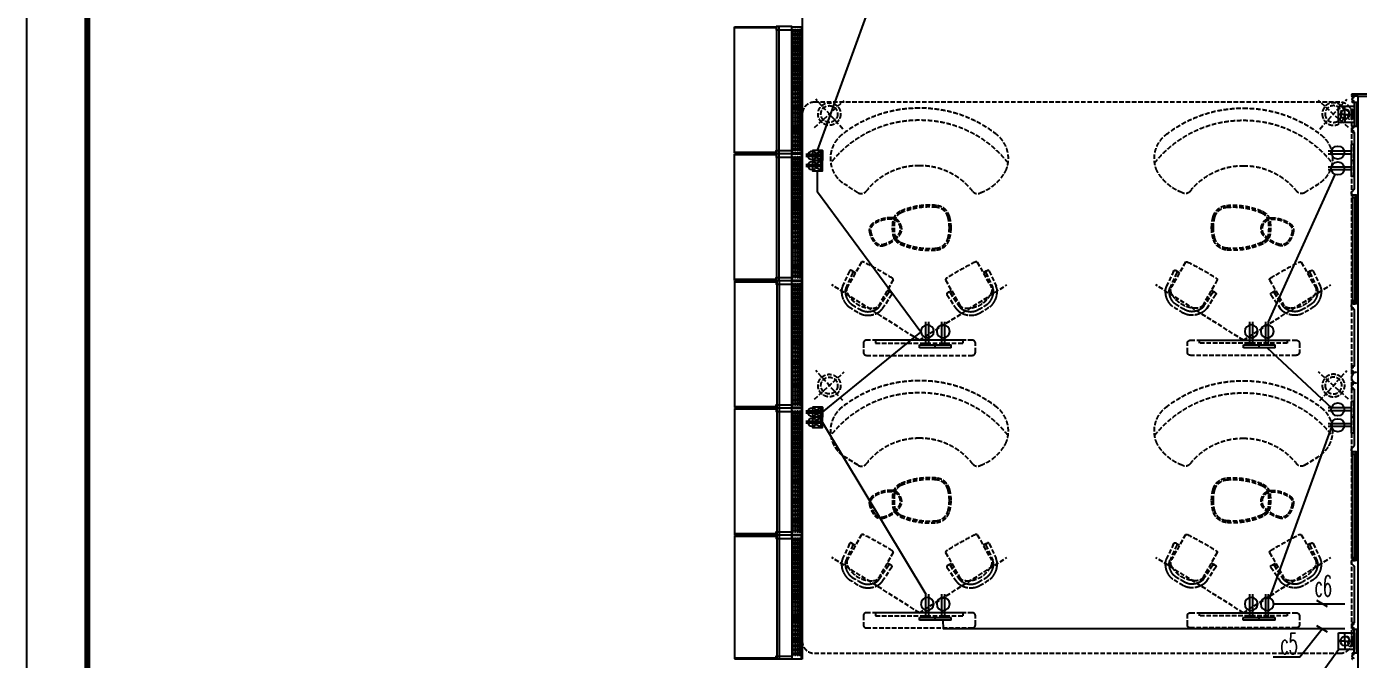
# Model space of a CAD drawing. Extents: x -284868 to 304789, y -137694 to 137894.
# Drawn here: x 44780 to 66775, y -84588 to -74140 of the extents above; entities that cross this region are included whole.
import ezdxf
from ezdxf.enums import TextEntityAlignment as Align

# ---------------------------------------------------------------- set-up
doc = ezdxf.new("R2010")
doc.units = 0
doc.set_wipeout_variables(frame=1)
doc.linetypes.add('DASH', pattern=[0.35, 0.25, -0.1])
doc.layers.get('0').update_dxf_attribs({"linetype": 'CONTINUOUS'})
for name, color, linetype in [('0-墙', 4, 'CONTINUOUS'), ('0-窗', 11, 'CONTINUOUS'), ('EM-插座', 240, 'CONTINUOUS'), ('F-地漏', 8, 'CONTINUOUS'), ('P-完成面', 42, 'CONTINUOUS'), ('P-平面家具', 3, 'CONTINUOUS'), ('TEL_TITLE', 7, 'CONTINUOUS'), ('TEXT_照明_回路标注', 41, 'CONTINUOUS'), ('WIRE-照明', 130, 'CONTINUOUS')]:
    doc.layers.add(name, color=color, linetype=linetype)
doc.styles.add('20091229Typical Floor GP$0$宋体', font='', dxfattribs={"height": 2.5})
doc.styles.add('HZ_e', font='simplex.shx', dxfattribs={"width": 0.8, "bigfont": 'hztxt.shx'})
doc.styles.add('宋体', font='')
doc.styles.get('20091229Typical Floor GP$0$宋体').set_extended_font_data('SimSun')
doc.styles.get('宋体').set_extended_font_data('SimSun')

# ---------------------------------------------------------------- blocks, each defined once
blk = doc.blocks.new('A$C3B8026B3')
for p, q in [((950, 43355), (950, 45345)), ((950, 41255), (950, 43245)), ((950, 41145), (950, 39155)), ((950, 39045), (950, 37055)), ((950, 36945), (950, 35005))]:
    blk.add_line(p, q)
at = {"elevation": 0}
for points in [[(0, 45394), (688, 45394), (688, 45379), (0, 45379)], [(0, 43306), (688, 43306), (688, 43320), (0, 43320)], [(0, 43294), (688, 43294), (688, 43279), (0, 43279)], [(0, 41206), (688, 41206), (688, 41220), (0, 41220)], [(0, 41194), (688, 41194), (688, 41179), (0, 41179)], [(0, 39106), (688, 39106), (688, 39120), (0, 39120)], [(0, 39094), (688, 39094), (688, 39079), (0, 39079)], [(0, 37006), (688, 37006), (688, 37020), (0, 37020)], [(0, 36994), (688, 36994), (688, 36979), (0, 36979)], [(0, 34956), (688, 34956), (688, 34970), (0, 34970)]]:
    blk.add_lwpolyline(points, dxfattribs=at)
for points in [[(0, 43306), (0, 45394)], [(700, 43300), (700, 45400)], [(738, 43300), (738, 45400)], [(0, 41206), (0, 43294)], [(700, 41200), (700, 43300)], [(738, 41200), (738, 43300)], [(0, 41194), (0, 39106)], [(700, 41200), (700, 39100)], [(738, 41200), (738, 39100)], [(0, 39094), (0, 37006)], [(700, 39100), (700, 37000)], [(738, 39100), (738, 37000)], [(0, 36994), (0, 34956)], [(700, 37000), (700, 34950)], [(738, 37000), (738, 34950)]]:
    blk.add_lwpolyline(points)
for points in [[(688, 45400), (688, 45345), (950, 45345), (950, 45400)], [(688, 43300), (688, 43355), (950, 43355), (950, 43300)], [(688, 43300), (688, 43245), (950, 43245), (950, 43300)], [(688, 41200), (688, 41255), (950, 41255), (950, 41200)], [(688, 41200), (688, 41145), (950, 41145), (950, 41200)], [(688, 39100), (688, 39155), (950, 39155), (950, 39100)], [(688, 39100), (688, 39045), (950, 39045), (950, 39100)], [(688, 37000), (688, 37055), (950, 37055), (950, 37000)], [(688, 37000), (688, 36945), (950, 36945), (950, 37000)], [(688, 34950), (688, 35005), (950, 35005), (950, 34950)]]:
    blk.add_lwpolyline(points, close=True)
blk = doc.blocks.new('LT-BLK-20221201170113', base_point=(81437, -6379))
for p, q in [((79349, -6219, 0), (81437, -6219)), ((79349, -6221, 0), (81437, -6221))]:
    blk.add_line(p, q)
blk.add_lwpolyline([(79349, -6208), (81437, -6208), (81437, -6379), (79349, -6379)], close=True)
for points in [[(79403, -6235), (79433, -6235, -1), (79433, -6255), (79403, -6255, -0.999999)], [(79403, -6274), (79433, -6274, -1), (79433, -6294), (79403, -6294, -0.999999)], [(79403, -6314), (79433, -6314, -1), (79433, -6334), (79403, -6334, -0.999999)], [(79403, -6353), (79433, -6353, -1), (79433, -6373), (79403, -6373, -0.999999)], [(79468, -6235), (79498, -6235, -1), (79498, -6255), (79468, -6255, -0.999999)], [(79468, -6274), (79498, -6274, -1), (79498, -6294), (79468, -6294, -0.999999)], [(79468, -6314), (79498, -6314, -1), (79498, -6334), (79468, -6334, -0.999999)], [(79468, -6353), (79498, -6353, -1), (79498, -6373), (79468, -6373, -0.999999)], [(79533, -6235), (79563, -6235, -1), (79563, -6255), (79533, -6255, -0.999999)], [(79533, -6274), (79563, -6274, -1), (79563, -6294), (79533, -6294, -0.999999)], [(79533, -6314), (79563, -6314, -1), (79563, -6334), (79533, -6334, -0.999999)], [(79533, -6353), (79563, -6353, -1), (79563, -6373), (79533, -6373, -0.999999)], [(79598, -6235), (79628, -6235, -1), (79628, -6255), (79598, -6255, -0.999999)], [(79598, -6274), (79628, -6274, -1), (79628, -6294), (79598, -6294, -0.999999)], [(79598, -6314), (79628, -6314, -1), (79628, -6334), (79598, -6334, -0.999999)], [(79598, -6353), (79628, -6353, -1), (79628, -6373), (79598, -6373, -0.999999)], [(79663, -6235), (79693, -6235, -1), (79693, -6255), (79663, -6255, -0.999999)], [(79663, -6274), (79693, -6274, -1), (79693, -6294), (79663, -6294, -0.999999)], [(79663, -6314), (79693, -6314, -1), (79693, -6334), (79663, -6334, -0.999999)], [(79663, -6353), (79693, -6353, -1), (79693, -6373), (79663, -6373, -0.999999)], [(79728, -6235), (79758, -6235, -1), (79758, -6255), (79728, -6255, -0.999999)], [(79728, -6274), (79758, -6274, -1), (79758, -6294), (79728, -6294, -0.999999)], [(79728, -6314), (79758, -6314, -1), (79758, -6334), (79728, -6334, -0.999999)], [(79728, -6353), (79758, -6353, -1), (79758, -6373), (79728, -6373, -0.999999)], [(79793, -6235), (79823, -6235, -1), (79823, -6255), (79793, -6255, -0.999999)], [(79793, -6274), (79823, -6274, -1), (79823, -6294), (79793, -6294, -0.999999)], [(79793, -6314), (79823, -6314, -1), (79823, -6334), (79793, -6334, -0.999999)], [(79793, -6353), (79823, -6353, -1), (79823, -6373), (79793, -6373, -0.999999)], [(79858, -6235), (79888, -6235, -1), (79888, -6255), (79858, -6255, -0.999999)], [(79858, -6274), (79888, -6274, -1), (79888, -6294), (79858, -6294, -0.999999)], [(79858, -6314), (79888, -6314, -1), (79888, -6334), (79858, -6334, -0.999999)], [(79858, -6353), (79888, -6353, -1), (79888, -6373), (79858, -6373, -0.999999)], [(79923, -6235), (79953, -6235, -1), (79953, -6255), (79923, -6255, -0.999999)], [(79923, -6274), (79953, -6274, -1), (79953, -6294), (79923, -6294, -0.999999)], [(79923, -6314), (79953, -6314, -1), (79953, -6334), (79923, -6334, -0.999999)], [(79923, -6353), (79953, -6353, -1), (79953, -6373), (79923, -6373, -0.999999)], [(79988, -6235), (80018, -6235, -1), (80018, -6255), (79988, -6255, -0.999999)], [(79988, -6274), (80018, -6274, -1), (80018, -6294), (79988, -6294, -0.999999)], [(79988, -6314), (80018, -6314, -1), (80018, -6334), (79988, -6334, -0.999999)], [(79988, -6353), (80018, -6353, -1), (80018, -6373), (79988, -6373, -0.999999)], [(80053, -6235), (80083, -6235, -1), (80083, -6255), (80053, -6255, -0.999999)], [(80053, -6274), (80083, -6274, -1), (80083, -6294), (80053, -6294, -0.999999)], [(80053, -6314), (80083, -6314, -1), (80083, -6334), (80053, -6334, -0.999999)], [(80053, -6353), (80083, -6353, -1), (80083, -6373), (80053, -6373, -0.999999)], [(80118, -6235), (80148, -6235, -1), (80148, -6255), (80118, -6255, -0.999999)], [(80118, -6274), (80148, -6274, -1), (80148, -6294), (80118, -6294, -0.999999)], [(80118, -6314), (80148, -6314, -1), (80148, -6334), (80118, -6334, -0.999999)], [(80118, -6353), (80148, -6353, -1), (80148, -6373), (80118, -6373, -0.999999)], [(80183, -6235), (80213, -6235, -1), (80213, -6255), (80183, -6255, -0.999999)], [(80183, -6274), (80213, -6274, -1), (80213, -6294), (80183, -6294, -0.999999)], [(80183, -6314), (80213, -6314, -1), (80213, -6334), (80183, -6334, -0.999999)], [(80183, -6353), (80213, -6353, -1), (80213, -6373), (80183, -6373, -0.999999)], [(80248, -6235), (80278, -6235, -1), (80278, -6255), (80248, -6255, -0.999999)], [(80248, -6274), (80278, -6274, -1), (80278, -6294), (80248, -6294, -0.999999)], [(80248, -6314), (80278, -6314, -1), (80278, -6334), (80248, -6334, -0.999999)], [(80248, -6353), (80278, -6353, -1), (80278, -6373), (80248, -6373, -0.999999)], [(80313, -6235), (80343, -6235, -1), (80343, -6255), (80313, -6255, -0.999999)], [(80313, -6274), (80343, -6274, -1), (80343, -6294), (80313, -6294, -0.999999)], [(80313, -6314), (80343, -6314, -1), (80343, -6334), (80313, -6334, -0.999999)], [(80313, -6353), (80343, -6353, -1), (80343, -6373), (80313, -6373, -0.999999)], [(80408, -6235), (80378, -6235, 1), (80378, -6255), (80408, -6255, 0.999999)], [(80408, -6274), (80378, -6274, 1), (80378, -6294), (80408, -6294, 0.999999)], [(80408, -6314), (80378, -6314, 1), (80378, -6334), (80408, -6334, 0.999999)], [(80408, -6353), (80378, -6353, 1), (80378, -6373), (80408, -6373, 0.999999)], [(80473, -6235), (80443, -6235, 1), (80443, -6255), (80473, -6255, 0.999999)], [(80473, -6274), (80443, -6274, 1), (80443, -6294), (80473, -6294, 0.999999)], [(80473, -6314), (80443, -6314, 1), (80443, -6334), (80473, -6334, 0.999999)], [(80473, -6353), (80443, -6353, 1), (80443, -6373), (80473, -6373, 0.999999)], [(80538, -6235), (80508, -6235, 1), (80508, -6255), (80538, -6255, 0.999999)], [(80538, -6274), (80508, -6274, 1), (80508, -6294), (80538, -6294, 0.999999)], [(80538, -6314), (80508, -6314, 1), (80508, -6334), (80538, -6334, 0.999999)], [(80538, -6353), (80508, -6353, 1), (80508, -6373), (80538, -6373, 0.999999)], [(80603, -6235), (80573, -6235, 1), (80573, -6255), (80603, -6255, 0.999999)], [(80603, -6274), (80573, -6274, 1), (80573, -6294), (80603, -6294, 0.999999)], [(80603, -6314), (80573, -6314, 1), (80573, -6334), (80603, -6334, 0.999999)], [(80603, -6353), (80573, -6353, 1), (80573, -6373), (80603, -6373, 0.999999)], [(80668, -6235), (80638, -6235, 1), (80638, -6255), (80668, -6255, 0.999999)], [(80668, -6274), (80638, -6274, 1), (80638, -6294), (80668, -6294, 0.999999)], [(80668, -6314), (80638, -6314, 1), (80638, -6334), (80668, -6334, 0.999999)], [(80668, -6353), (80638, -6353, 1), (80638, -6373), (80668, -6373, 0.999999)], [(80733, -6235), (80703, -6235, 1), (80703, -6255), (80733, -6255, 0.999999)], [(80733, -6274), (80703, -6274, 1), (80703, -6294), (80733, -6294, 0.999999)], [(80733, -6314), (80703, -6314, 1), (80703, -6334), (80733, -6334, 0.999999)], [(80733, -6353), (80703, -6353, 1), (80703, -6373), (80733, -6373, 0.999999)], [(80798, -6235), (80768, -6235, 1), (80768, -6255), (80798, -6255, 0.999999)], [(80798, -6274), (80768, -6274, 1), (80768, -6294), (80798, -6294, 0.999999)], [(80798, -6314), (80768, -6314, 1), (80768, -6334), (80798, -6334, 0.999999)], [(80798, -6353), (80768, -6353, 1), (80768, -6373), (80798, -6373, 0.999999)], [(80863, -6235), (80833, -6235, 1), (80833, -6255), (80863, -6255, 0.999999)], [(80863, -6274), (80833, -6274, 1), (80833, -6294), (80863, -6294, 0.999999)], [(80863, -6314), (80833, -6314, 1), (80833, -6334), (80863, -6334, 0.999999)], [(80863, -6353), (80833, -6353, 1), (80833, -6373), (80863, -6373, 0.999999)], [(80928, -6235), (80898, -6235, 1), (80898, -6255), (80928, -6255, 0.999999)], [(80928, -6274), (80898, -6274, 1), (80898, -6294), (80928, -6294, 0.999999)], [(80928, -6314), (80898, -6314, 1), (80898, -6334), (80928, -6334, 0.999999)], [(80928, -6353), (80898, -6353, 1), (80898, -6373), (80928, -6373, 0.999999)], [(80993, -6235), (80963, -6235, 1), (80963, -6255), (80993, -6255, 0.999999)], [(80993, -6274), (80963, -6274, 1), (80963, -6294), (80993, -6294, 0.999999)], [(80993, -6314), (80963, -6314, 1), (80963, -6334), (80993, -6334, 0.999999)], [(80993, -6353), (80963, -6353, 1), (80963, -6373), (80993, -6373, 0.999999)], [(81058, -6235), (81028, -6235, 1), (81028, -6255), (81058, -6255, 0.999999)], [(81058, -6274), (81028, -6274, 1), (81028, -6294), (81058, -6294, 0.999999)], [(81058, -6314), (81028, -6314, 1), (81028, -6334), (81058, -6334, 0.999999)], [(81058, -6353), (81028, -6353, 1), (81028, -6373), (81058, -6373, 0.999999)], [(81123, -6235), (81093, -6235, 1), (81093, -6255), (81123, -6255, 0.999999)], [(81123, -6274), (81093, -6274, 1), (81093, -6294), (81123, -6294, 0.999999)], [(81123, -6314), (81093, -6314, 1), (81093, -6334), (81123, -6334, 0.999999)], [(81123, -6353), (81093, -6353, 1), (81093, -6373), (81123, -6373, 0.999999)], [(81188, -6235), (81158, -6235, 1), (81158, -6255), (81188, -6255, 0.999999)], [(81188, -6274), (81158, -6274, 1), (81158, -6294), (81188, -6294, 0.999999)], [(81188, -6314), (81158, -6314, 1), (81158, -6334), (81188, -6334, 0.999999)], [(81188, -6353), (81158, -6353, 1), (81158, -6373), (81188, -6373, 0.999999)], [(81253, -6235), (81223, -6235, 1), (81223, -6255), (81253, -6255, 0.999999)], [(81253, -6274), (81223, -6274, 1), (81223, -6294), (81253, -6294, 0.999999)], [(81253, -6314), (81223, -6314, 1), (81223, -6334), (81253, -6334, 0.999999)], [(81253, -6353), (81223, -6353, 1), (81223, -6373), (81253, -6373, 0.999999)], [(81318, -6235), (81288, -6235, 1), (81288, -6255), (81318, -6255, 0.999999)], [(81318, -6274), (81288, -6274, 1), (81288, -6294), (81318, -6294, 0.999999)], [(81318, -6314), (81288, -6314, 1), (81288, -6334), (81318, -6334, 0.999999)], [(81318, -6353), (81288, -6353, 1), (81288, -6373), (81318, -6373, 0.999999)], [(81383, -6235), (81353, -6235, 1), (81353, -6255), (81383, -6255, 0.999999)], [(81383, -6274), (81353, -6274, 1), (81353, -6294), (81383, -6294, 0.999999)], [(81383, -6314), (81353, -6314, 1), (81353, -6334), (81383, -6334, 0.999999)], [(81383, -6353), (81353, -6353, 1), (81353, -6373), (81383, -6373, 0.999999)]]:
    blk.add_lwpolyline(points, format="xyb", close=True)
blk = doc.blocks.new('A$C678165FB')
for p, q in [((-36643, 33306, 0), (-36643, 35344)), ((-36640, 33306, 0), (-36640, 35344))]:
    blk.add_line(p, q)
blk.add_lwpolyline([(-36631, 45800), (-36631, 33300)])
blk.add_lwpolyline([(-36630, 33306), (-36630, 35344), (-36801, 35344), (-36801, 33306)], close=True)
for points in [[(-36775, 35290), (-36775, 35260, -1), (-36795, 35260), (-36795, 35290, -0.999999)], [(-36775, 35225), (-36775, 35195, -1), (-36795, 35195), (-36795, 35225, -0.999999)], [(-36736, 35290), (-36736, 35260, -1), (-36756, 35260), (-36756, 35290, -0.999999)], [(-36736, 35225), (-36736, 35195, -1), (-36756, 35195), (-36756, 35225, -0.999999)], [(-36696, 35290), (-36696, 35260, -1), (-36716, 35260), (-36716, 35290, -0.999999)], [(-36696, 35225), (-36696, 35195, -1), (-36716, 35195), (-36716, 35225, -0.999999)], [(-36657, 35290), (-36657, 35260, -1), (-36677, 35260), (-36677, 35290, -0.999999)], [(-36657, 35225), (-36657, 35195, -1), (-36677, 35195), (-36677, 35225, -0.999999)], [(-36775, 35160), (-36775, 35130, -1), (-36795, 35130), (-36795, 35160, -0.999999)], [(-36775, 35095), (-36775, 35065, -1), (-36795, 35065), (-36795, 35095, -0.999999)], [(-36775, 35030), (-36775, 35000, -1), (-36795, 35000), (-36795, 35030, -0.999999)], [(-36775, 34965), (-36775, 34935, -1), (-36795, 34935), (-36795, 34965, -0.999999)], [(-36736, 35160), (-36736, 35130, -1), (-36756, 35130), (-36756, 35160, -0.999999)], [(-36736, 35095), (-36736, 35065, -1), (-36756, 35065), (-36756, 35095, -0.999999)], [(-36736, 35030), (-36736, 35000, -1), (-36756, 35000), (-36756, 35030, -0.999999)], [(-36736, 34965), (-36736, 34935, -1), (-36756, 34935), (-36756, 34965, -0.999999)], [(-36696, 35160), (-36696, 35130, -1), (-36716, 35130), (-36716, 35160, -0.999999)], [(-36696, 35095), (-36696, 35065, -1), (-36716, 35065), (-36716, 35095, -0.999999)], [(-36696, 35030), (-36696, 35000, -1), (-36716, 35000), (-36716, 35030, -0.999999)], [(-36696, 34965), (-36696, 34935, -1), (-36716, 34935), (-36716, 34965, -0.999999)], [(-36657, 35160), (-36657, 35130, -1), (-36677, 35130), (-36677, 35160, -0.999999)], [(-36657, 35095), (-36657, 35065, -1), (-36677, 35065), (-36677, 35095, -0.999999)], [(-36657, 35030), (-36657, 35000, -1), (-36677, 35000), (-36677, 35030, -0.999999)], [(-36657, 34965), (-36657, 34935, -1), (-36677, 34935), (-36677, 34965, -0.999999)], [(-36775, 34900), (-36775, 34870, -1), (-36795, 34870), (-36795, 34900, -0.999999)], [(-36775, 34835), (-36775, 34805, -1), (-36795, 34805), (-36795, 34835, -0.999999)], [(-36775, 34770), (-36775, 34740, -1), (-36795, 34740), (-36795, 34770, -0.999999)], [(-36736, 34900), (-36736, 34870, -1), (-36756, 34870), (-36756, 34900, -0.999999)], [(-36736, 34835), (-36736, 34805, -1), (-36756, 34805), (-36756, 34835, -0.999999)], [(-36736, 34770), (-36736, 34740, -1), (-36756, 34740), (-36756, 34770, -0.999999)], [(-36696, 34900), (-36696, 34870, -1), (-36716, 34870), (-36716, 34900, -0.999999)], [(-36696, 34835), (-36696, 34805, -1), (-36716, 34805), (-36716, 34835, -0.999999)], [(-36696, 34770), (-36696, 34740, -1), (-36716, 34740), (-36716, 34770, -0.999999)], [(-36657, 34900), (-36657, 34870, -1), (-36677, 34870), (-36677, 34900, -0.999999)], [(-36657, 34835), (-36657, 34805, -1), (-36677, 34805), (-36677, 34835, -0.999999)], [(-36657, 34770), (-36657, 34740, -1), (-36677, 34740), (-36677, 34770, -0.999999)], [(-36775, 34705), (-36775, 34675, -1), (-36795, 34675), (-36795, 34705, -0.999999)], [(-36775, 34640), (-36775, 34610, -1), (-36795, 34610), (-36795, 34640, -0.999999)], [(-36775, 34575), (-36775, 34545, -1), (-36795, 34545), (-36795, 34575, -0.999999)], [(-36736, 34705), (-36736, 34675, -1), (-36756, 34675), (-36756, 34705, -0.999999)], [(-36736, 34640), (-36736, 34610, -1), (-36756, 34610), (-36756, 34640, -0.999999)], [(-36736, 34575), (-36736, 34545, -1), (-36756, 34545), (-36756, 34575, -0.999999)], [(-36696, 34705), (-36696, 34675, -1), (-36716, 34675), (-36716, 34705, -0.999999)], [(-36696, 34640), (-36696, 34610, -1), (-36716, 34610), (-36716, 34640, -0.999999)], [(-36696, 34575), (-36696, 34545, -1), (-36716, 34545), (-36716, 34575, -0.999999)], [(-36657, 34705), (-36657, 34675, -1), (-36677, 34675), (-36677, 34705, -0.999999)], [(-36657, 34640), (-36657, 34610, -1), (-36677, 34610), (-36677, 34640, -0.999999)], [(-36657, 34575), (-36657, 34545, -1), (-36677, 34545), (-36677, 34575, -0.999999)], [(-36775, 34510), (-36775, 34480, -1), (-36795, 34480), (-36795, 34510, -0.999999)], [(-36775, 34445), (-36775, 34415, -1), (-36795, 34415), (-36795, 34445, -0.999999)], [(-36775, 34380), (-36775, 34350, -1), (-36795, 34350), (-36795, 34380, -0.999999)], [(-36775, 34315), (-36775, 34285, -1), (-36795, 34285), (-36795, 34315, -0.999999)], [(-36736, 34510), (-36736, 34480, -1), (-36756, 34480), (-36756, 34510, -0.999999)], [(-36736, 34445), (-36736, 34415, -1), (-36756, 34415), (-36756, 34445, -0.999999)], [(-36736, 34380), (-36736, 34350, -1), (-36756, 34350), (-36756, 34380, -0.999999)], [(-36736, 34315), (-36736, 34285, -1), (-36756, 34285), (-36756, 34315, -0.999999)], [(-36696, 34510), (-36696, 34480, -1), (-36716, 34480), (-36716, 34510, -0.999999)], [(-36696, 34445), (-36696, 34415, -1), (-36716, 34415), (-36716, 34445, -0.999999)], [(-36696, 34380), (-36696, 34350, -1), (-36716, 34350), (-36716, 34380, -0.999999)], [(-36696, 34315), (-36696, 34285, -1), (-36716, 34285), (-36716, 34315, -0.999999)], [(-36657, 34510), (-36657, 34480, -1), (-36677, 34480), (-36677, 34510, -0.999999)], [(-36657, 34445), (-36657, 34415, -1), (-36677, 34415), (-36677, 34445, -0.999999)], [(-36657, 34380), (-36657, 34350, -1), (-36677, 34350), (-36677, 34380, -0.999999)], [(-36657, 34315), (-36657, 34285, -1), (-36677, 34285), (-36677, 34315, -0.999999)], [(-36775, 34220), (-36775, 34250, 1), (-36795, 34250), (-36795, 34220, 0.999999)], [(-36775, 34155), (-36775, 34185, 1), (-36795, 34185), (-36795, 34155, 0.999999)], [(-36775, 34090), (-36775, 34120, 1), (-36795, 34120), (-36795, 34090, 0.999999)], [(-36736, 34220), (-36736, 34250, 1), (-36756, 34250), (-36756, 34220, 0.999999)], [(-36736, 34155), (-36736, 34185, 1), (-36756, 34185), (-36756, 34155, 0.999999)], [(-36736, 34090), (-36736, 34120, 1), (-36756, 34120), (-36756, 34090, 0.999999)], [(-36696, 34220), (-36696, 34250, 1), (-36716, 34250), (-36716, 34220, 0.999999)], [(-36696, 34155), (-36696, 34185, 1), (-36716, 34185), (-36716, 34155, 0.999999)], [(-36696, 34090), (-36696, 34120, 1), (-36716, 34120), (-36716, 34090, 0.999999)], [(-36657, 34220), (-36657, 34250, 1), (-36677, 34250), (-36677, 34220, 0.999999)], [(-36657, 34155), (-36657, 34185, 1), (-36677, 34185), (-36677, 34155, 0.999999)], [(-36657, 34090), (-36657, 34120, 1), (-36677, 34120), (-36677, 34090, 0.999999)], [(-36775, 34025), (-36775, 34055, 1), (-36795, 34055), (-36795, 34025, 0.999999)], [(-36775, 33960), (-36775, 33990, 1), (-36795, 33990), (-36795, 33960, 0.999999)], [(-36775, 33895), (-36775, 33925, 1), (-36795, 33925), (-36795, 33895, 0.999999)], [(-36736, 34025), (-36736, 34055, 1), (-36756, 34055), (-36756, 34025, 0.999999)], [(-36736, 33960), (-36736, 33990, 1), (-36756, 33990), (-36756, 33960, 0.999999)], [(-36736, 33895), (-36736, 33925, 1), (-36756, 33925), (-36756, 33895, 0.999999)], [(-36696, 34025), (-36696, 34055, 1), (-36716, 34055), (-36716, 34025, 0.999999)], [(-36696, 33960), (-36696, 33990, 1), (-36716, 33990), (-36716, 33960, 0.999999)], [(-36696, 33895), (-36696, 33925, 1), (-36716, 33925), (-36716, 33895, 0.999999)], [(-36657, 34025), (-36657, 34055, 1), (-36677, 34055), (-36677, 34025, 0.999999)], [(-36657, 33960), (-36657, 33990, 1), (-36677, 33990), (-36677, 33960, 0.999999)], [(-36657, 33895), (-36657, 33925, 1), (-36677, 33925), (-36677, 33895, 0.999999)], [(-36775, 33830), (-36775, 33860, 1), (-36795, 33860), (-36795, 33830, 0.999999)], [(-36775, 33765), (-36775, 33795, 1), (-36795, 33795), (-36795, 33765, 0.999999)], [(-36775, 33700), (-36775, 33730, 1), (-36795, 33730), (-36795, 33700, 0.999999)], [(-36775, 33635), (-36775, 33665, 1), (-36795, 33665), (-36795, 33635, 0.999999)], [(-36736, 33830), (-36736, 33860, 1), (-36756, 33860), (-36756, 33830, 0.999999)], [(-36736, 33765), (-36736, 33795, 1), (-36756, 33795), (-36756, 33765, 0.999999)], [(-36736, 33700), (-36736, 33730, 1), (-36756, 33730), (-36756, 33700, 0.999999)], [(-36736, 33635), (-36736, 33665, 1), (-36756, 33665), (-36756, 33635, 0.999999)], [(-36696, 33830), (-36696, 33860, 1), (-36716, 33860), (-36716, 33830, 0.999999)], [(-36696, 33765), (-36696, 33795, 1), (-36716, 33795), (-36716, 33765, 0.999999)], [(-36696, 33700), (-36696, 33730, 1), (-36716, 33730), (-36716, 33700, 0.999999)], [(-36696, 33635), (-36696, 33665, 1), (-36716, 33665), (-36716, 33635, 0.999999)], [(-36657, 33830), (-36657, 33860, 1), (-36677, 33860), (-36677, 33830, 0.999999)], [(-36657, 33765), (-36657, 33795, 1), (-36677, 33795), (-36677, 33765, 0.999999)], [(-36657, 33700), (-36657, 33730, 1), (-36677, 33730), (-36677, 33700, 0.999999)], [(-36657, 33635), (-36657, 33665, 1), (-36677, 33665), (-36677, 33635, 0.999999)], [(-36775, 33570), (-36775, 33600, 1), (-36795, 33600), (-36795, 33570, 0.999999)], [(-36775, 33505), (-36775, 33535, 1), (-36795, 33535), (-36795, 33505, 0.999999)], [(-36775, 33440), (-36775, 33470, 1), (-36795, 33470), (-36795, 33440, 0.999999)], [(-36736, 33570), (-36736, 33600, 1), (-36756, 33600), (-36756, 33570, 0.999999)], [(-36736, 33505), (-36736, 33535, 1), (-36756, 33535), (-36756, 33505, 0.999999)], [(-36736, 33440), (-36736, 33470, 1), (-36756, 33470), (-36756, 33440, 0.999999)], [(-36696, 33570), (-36696, 33600, 1), (-36716, 33600), (-36716, 33570, 0.999999)], [(-36696, 33505), (-36696, 33535, 1), (-36716, 33535), (-36716, 33505, 0.999999)], [(-36696, 33440), (-36696, 33470, 1), (-36716, 33470), (-36716, 33440, 0.999999)], [(-36657, 33570), (-36657, 33600, 1), (-36677, 33600), (-36677, 33570, 0.999999)], [(-36657, 33505), (-36657, 33535, 1), (-36677, 33535), (-36677, 33505, 0.999999)], [(-36657, 33440), (-36657, 33470, 1), (-36677, 33470), (-36677, 33440, 0.999999)], [(-36775, 33375), (-36775, 33405, 1), (-36795, 33405), (-36795, 33375, 0.999999)], [(-36736, 33375), (-36736, 33405, 1), (-36756, 33405), (-36756, 33375, 0.999999)], [(-36696, 33375), (-36696, 33405, 1), (-36716, 33405), (-36716, 33375, 0.999999)], [(-36657, 33375), (-36657, 33405, 1), (-36677, 33405), (-36677, 33375, 0.999999)]]:
    blk.add_lwpolyline(points, format="xyb", close=True)
at = {"rotation": 270}
for p in [(-36801, 41656), (-36801, 39556), (-36801, 37456), (-36801, 35356)]:
    blk.add_blockref('LT-BLK-20221201170113', p, dxfattribs=at)
blk = doc.blocks.new('*U406')
at = {"color": 250}
blk.add_wipeout([(1, 82), (4, 85), (7, 89), (10, 92), (12, 96), (15, 101), (17, 105), (18, 109), (20, 114), (21, 118), (22, 123), (23, 127), (23, 132), (23, 137), (23, 142), (22, 146), (21, 151), (20, 155), (19, 160), (17, 164), (15, 169), (13, 173), (10, 177), (8, 181), (5, 184), (1, 188), (-2, 191), (-6, 194), (-9, 197), (-13, 199), (-18, 202), (-22, 204), (-26, 205), (-31, 207), (-35, 208), (-40, 209), (-44, 210), (-49, 210), (-54, 210), (-59, 210), (-63, 209), (-68, 208), (-72, 207), (-77, 206), (-81, 204), (-86, 202), (-90, 200), (-94, 197), (-98, 195), (-101, 192), (-105, 188), (-108, 185), (-111, 181), (-114, 178), (-116, 174), (-119, 169), (-121, 165), (-122, 161), (-124, 156), (-125, 152), (-126, 147), (-127, 143), (-127, 138), (-127, 133), (-127, 128), (-126, 124), (-125, 119), (-124, 115), (-123, 110), (-121, 106), (-119, 101), (-117, 97), (-114, 93), (-112, 89), (-109, 86), (-105, 82), (-102, 79), (-98, 76), (-95, 73), (-91, 71), (-86, 68), (-82, 66), (-78, 65), (-73, 63), (-69, 62), (-64, 61), (-60, 60), (-55, 60), (-50, 60), (-45, 60), (-41, 61), (-36, 62), (-32, 63), (-27, 64), (-23, 66), (-18, 68), (-14, 70), (-10, 73), (-6, 75), (-3, 78)], dxfattribs=at)
for points in [[(-160, 135), (-172, 135), (-172, 219), (-160, 219)], [(-160, 53), (-172, 53), (-172, 135), (-160, 135)]]:
    blk.add_hatch(color=256).paths.add_polyline_path(points)
for p, q in [((-202, 244), (-202, 29)), ((-172, 135), (-172, 217)), ((-172, 135), (-172, 53))]:
    blk.add_line(p, q)
at = {"color": 251}
for q in [(-52, 255), (-172, 135), (68, 135), (-52, 15)]:
    blk.add_line((-52, 135), q, dxfattribs=at)
for points in [[(-172, 53), (-160, 53), (-160, 219), (-172, 219)], [(-172, 53), (-172, 53), (-172, 217), (-172, 217)]]:
    blk.add_lwpolyline(points, close=True)
blk.add_circle((-52, 135), 75)
blk = doc.blocks.new('bfrfbrf')
at = {"layer": 'P-平面家具', "color": 251, "linetype": 'DASH', "ltscale": 300}
for p, q in [((517686, -1017556), (518181, -1017109)), ((518157, -1017580), (517710, -1017085)), ((517686, -1022039), (518181, -1021592)), ((518157, -1022063), (517710, -1021568))]:
    blk.add_line(p, q, dxfattribs=at)
at = {"layer": 'P-平面家具', "linetype": 'DASH', "ltscale": 300}
for p, q in [((518409, -1018632), (518185, -1018491)), ((518267, -1019925), (518153, -1020173)), ((518465, -1019778), (518234, -1020186)), ((518313, -1019924), (518297, -1019915)), ((518313, -1019924), (518366, -1019953)), ((520376, -1019778), (520607, -1020186)), ((520528, -1019924), (520475, -1019953)), ((520528, -1019924), (520544, -1019915)), ((520573, -1019925), (520688, -1020173)), ((518322, -1019951), (518209, -1020196)), ((518988, -1020071), (518756, -1020481)), ((519852, -1020071), (520085, -1020481)), ((520519, -1019951), (520632, -1020196)), ((518914, -1020282), (518764, -1020507)), ((518965, -1020314), (518814, -1020542)), ((518942, -1020275), (518889, -1020246)), ((518942, -1020275), (518958, -1020284)), ((519876, -1020314), (520027, -1020542)), ((519899, -1020275), (519883, -1020284)), ((519899, -1020275), (519952, -1020246)), ((519927, -1020282), (520077, -1020507)), ((518409, -1023133), (518185, -1022992)), ((518465, -1024279), (518234, -1024687)), ((520376, -1024279), (520607, -1024687)), ((518268, -1024426), (518153, -1024674)), ((518323, -1024452), (518209, -1024697)), ((518313, -1024425), (518297, -1024416)), ((518313, -1024425), (518366, -1024454)), ((520528, -1024425), (520475, -1024454)), ((520519, -1024452), (520632, -1024697)), ((520528, -1024425), (520544, -1024416)), ((520574, -1024426), (520688, -1024674)), ((518989, -1024572), (518756, -1024982)), ((518942, -1024776), (518890, -1024747)), ((519853, -1024572), (520085, -1024982)), ((519899, -1024776), (519952, -1024747)), ((518914, -1024783), (518764, -1025008)), ((518965, -1024815), (518814, -1025043)), ((518942, -1024776), (518958, -1024785)), ((519876, -1024815), (520027, -1025043)), ((519899, -1024776), (519883, -1024785)), ((519927, -1024783), (520077, -1025008))]:
    blk.add_line(p, q, dxfattribs=at)
at = {"layer": 'P-平面家具', "color": 251, "linetype": 'DASH', "ltscale": 300}
for points in [[(519421, -1021067), (517976, -1020154)], [(519421, -1021067), (520867, -1020154)], [(519421, -1025568), (517976, -1024655)], [(519422, -1025568), (520867, -1024655)]]:
    blk.add_lwpolyline(points, dxfattribs=at)
at = {"layer": 'P-平面家具', "linetype": 'DASH', "ltscale": 300}
for points in [[(520296, -1021067), (518546, -1021067, 0.414214), (518496, -1021117), (518496, -1021267, 0.414214), (518546, -1021317), (520296, -1021317, 0.414214), (520346, -1021267), (520346, -1021117, 0.414214)], [(520296, -1025568), (518546, -1025568, 0.414214), (518496, -1025618), (518496, -1025768, 0.414214), (518546, -1025818), (520296, -1025818, 0.414214), (520346, -1025768), (520346, -1025618, 0.414214)]]:
    blk.add_lwpolyline(points, format="xyb", close=True, dxfattribs=at)
for points in [[(520146, -1021067), (518696, -1021067), (518696, -1021117), (520146, -1021117), (520146, -1021067)], [(520146, -1025568), (518696, -1025568), (518696, -1025618), (520146, -1025618), (520146, -1025568)]]:
    blk.add_lwpolyline(points, dxfattribs=at)
for centre in [(517933, -1017332), (517933, -1021816)]:
    blk.add_circle(centre, 186, dxfattribs=at)
at = {"layer": 'P-平面家具', "color": 251, "linetype": 'DASH', "ltscale": 300}
for centre in [(517933, -1017332), (517933, -1021816)]:
    blk.add_circle(centre, 138, dxfattribs=at)
at = {"layer": 'P-平面家具', "linetype": 'DASH', "ltscale": 300}
for centre, radius, start, end in [((519408, -1019286), 2050, 89.6486, 128.1517), ((519434, -1019286), 2050, 51.8729, 90.376), ((519408, -1019286), 1850, 89.6093, 141.7162), ((519434, -1019286), 1850, 38.3084, 90.4153), ((518450, -1018067), 500, 128.1517, 237.9295), ((520391, -1018067), 500, 335.2768, 51.8729), ((519408, -1019286), 1100, 89.3345, 141.9764), ((519434, -1019286), 1100, 38.0482, 90.6901), ((520161, -1017898), 781, 290.2941, 331.1108), ((518462, -1018547), 100, 237.9295, 321.9764), ((520379, -1018546), 100, 218.0482, 302.0951), ((518287, -1019934), 21.2, 61.1762, 156.8462), ((518303, -1019942), 21.2, 336.8192, 61.1762), ((518483, -1019808), 35.1, 62.6531, 120.8328), ((515909, -1024943), 5779, 57.9933, 63.3725), ((522932, -1024943), 5779, 116.6275, 122.0067), ((520358, -1019808), 35.1, 59.1672, 117.3469), ((520538, -1019942), 21.2, 118.8238, 203.1808), ((520554, -1019934), 21.2, 23.1538, 118.8238), ((518957, -1020070), 31.8, 358.2726, 61.1762), ((519884, -1020070), 31.8, 118.8238, 181.7274), ((518311, -1020256), 176, 169.0109, 178.6602), ((518402, -1020259), 267, 178.4884, 183.2891), ((518525, -1020255), 390, 182.9223, 190.5774), ((518387, -1020273), 254, 163.6485, 168.677), ((518456, -1020264), 321, 191.1847, 205.8196), ((518807, -1020399), 692, 160.9147, 163.3918), ((518307, -1020256), 111, 170.1856, 177.6538), ((518382, -1020259), 186, 177.4842, 182.6653), ((518537, -1020254), 341, 182.409, 189.7031), ((518365, -1020267), 170, 164.33, 169.7291), ((518663, -1020353), 480, 160.9328, 164.0619), ((518452, -1020265), 255, 190.2781, 205.0026), ((518329, -1020240), 110, 150.4516, 213.3281), ((518628, -1020098), 440, 207.4224, 273.7223), ((518932, -1020294), 21.2, 61.1762, 145.5331), ((518947, -1020302), 21.2, 325.5061, 61.1762), ((519893, -1020302), 21.2, 118.8238, 214.4939), ((519909, -1020294), 21.2, 34.4669, 118.8238), ((520213, -1020098), 440, 266.2777, 332.5776), ((520512, -1020240), 110, 326.6719, 29.5484), ((520389, -1020265), 255, 334.9974, 349.7219), ((520178, -1020353), 480, 15.9381, 19.0672), ((520476, -1020267), 170, 10.2709, 15.67), ((520304, -1020254), 341, 350.2969, 357.591), ((520534, -1020256), 111, 2.3462, 9.8144), ((520459, -1020259), 186, 357.3347, 2.5158), ((520385, -1020264), 321, 334.1804, 348.8153), ((520034, -1020399), 692, 16.6082, 19.0853), ((520454, -1020273), 254, 11.323, 16.3515), ((520316, -1020255), 390, 349.4226, 357.0777), ((520530, -1020256), 176, 1.3398, 10.9891), ((520438, -1020259), 267, 356.7109, 1.5116), ((518471, -1020261), 335, 205.1765, 217.9593), ((518413, -1020305), 263, 218.1832, 232.779), ((518485, -1020253), 290, 204.4215, 215.2763), ((518416, -1020302), 206, 215.2404, 232.8546), ((533123, -996403), 28327, 238.3401, 238.7501), ((518495, -1020202), 333, 232.4296, 235.6579), ((534196, -994386), 30549, 238.6588, 238.9667), ((518702, -1020046), 576, 243.6816, 246.6765), ((518606, -1020269), 333, 246.6945, 249.9227), ((518563, -1020393), 202, 249.4113, 264.0087), ((518576, -1020339), 255, 277.3497, 292.0742), ((518660, -1020427), 110, 267.7901, 330.4516), ((518540, -1020261), 341, 292.6492, 299.9433), ((518619, -1020395), 186, 299.687, 304.8681), ((518662, -1020456), 111, 304.6986, 312.1667), ((518621, -1020413), 170, 312.6232, 318.0223), ((518389, -1020208), 480, 318.2905, 321.4195), ((518659, -1020453), 176, 303.6921, 313.3414), ((518604, -1020397), 254, 313.6753, 318.7038), ((518273, -1020111), 692, 318.9605, 321.4376), ((520568, -1020111), 692, 218.5624, 221.0395), ((520237, -1020397), 254, 221.2962, 226.3247), ((520182, -1020453), 176, 226.6586, 236.3079), ((520452, -1020208), 480, 218.5805, 221.7095), ((520180, -1020427), 110, 209.5484, 272.2099), ((520220, -1020413), 170, 221.9777, 227.3768), ((520179, -1020456), 111, 227.8333, 235.3014), ((520222, -1020395), 186, 235.1319, 240.313), ((520300, -1020261), 341, 240.0567, 247.3508), ((520265, -1020339), 255, 247.9258, 262.6503), ((520278, -1020393), 202, 275.9913, 290.5887), ((520235, -1020269), 333, 290.0773, 293.3055), ((520138, -1020046), 576, 293.3235, 296.3184), ((504645, -994386), 30549, 301.0333, 301.3412), ((505718, -996403), 28327, 301.2499, 301.6599), ((520346, -1020202), 333, 304.3421, 307.5704), ((520425, -1020302), 206, 307.1454, 324.7596), ((520428, -1020305), 263, 307.221, 321.8168), ((520356, -1020253), 290, 324.7237, 335.5785), ((520370, -1020261), 335, 322.0407, 334.8235), ((518631, -1020207), 460, 243.7151, 248.7552), ((518566, -1020381), 275, 248.3044, 259.1364), ((518569, -1020344), 311, 259.8538, 274.986), ((518569, -1020316), 280, 264.4041, 278.0751), ((518572, -1020327), 328, 274.1479, 291.0445), ((518546, -1020271), 390, 291.7749, 299.43), ((518607, -1020377), 267, 299.0632, 303.8639), ((520233, -1020377), 267, 236.1361, 240.9368), ((520295, -1020271), 390, 240.57, 248.2251), ((520269, -1020327), 328, 248.9555, 265.8521), ((520272, -1020316), 280, 261.9249, 275.5959), ((520272, -1020344), 311, 265.014, 280.1462), ((520275, -1020381), 275, 280.8636, 291.6956), ((520210, -1020207), 460, 291.2448, 296.2849), ((519408, -1023787), 2050, 89.6486, 128.1517), ((519434, -1023787), 2050, 51.8729, 90.376), ((519408, -1023787), 1850, 89.6093, 141.7162), ((519434, -1023787), 1850, 38.3084, 90.4153), ((518450, -1022568), 500, 128.1517, 237.9295), ((520391, -1022568), 500, 335.2768, 51.8729), ((519408, -1023787), 1100, 89.3345, 141.9764), ((519434, -1023787), 1100, 38.0482, 90.6901), ((520161, -1022400), 781, 290.2941, 331.1108), ((518463, -1023048), 100, 237.9295, 321.9764), ((520379, -1023047), 100, 218.0482, 302.0951), ((518483, -1024309), 35.1, 62.6531, 120.8328), ((515909, -1029444), 5779, 57.9933, 63.3725), ((522932, -1029444), 5779, 116.6275, 122.0067), ((520358, -1024309), 35.1, 59.1672, 117.3469), ((518287, -1024435), 21.2, 61.1762, 156.8462), ((518303, -1024443), 21.2, 336.8192, 61.1762), ((518957, -1024571), 31.8, 358.2726, 61.1762), ((519884, -1024571), 31.8, 118.8238, 181.7274), ((520538, -1024443), 21.2, 118.8238, 203.1808), ((520554, -1024435), 21.2, 23.1538, 118.8238), ((518403, -1024760), 267, 178.4884, 183.2891), ((518311, -1024757), 176, 169.0109, 178.6602), ((518387, -1024774), 254, 163.6485, 168.677), ((518807, -1024900), 692, 160.9147, 163.3918), ((518307, -1024757), 111, 170.1856, 177.6538), ((518382, -1024760), 186, 177.4842, 182.6653), ((518537, -1024755), 341, 182.409, 189.7031), ((518365, -1024768), 170, 164.33, 169.7291), ((518663, -1024854), 480, 160.9328, 164.0619), ((518330, -1024741), 110, 150.4516, 213.3281), ((520512, -1024741), 110, 326.6719, 29.5484), ((520178, -1024854), 480, 15.9381, 19.0672), ((520476, -1024768), 170, 10.2709, 15.67), ((520305, -1024755), 341, 350.2969, 357.591), ((520534, -1024757), 111, 2.3462, 9.8144), ((520460, -1024760), 186, 357.3347, 2.5158), ((520034, -1024900), 692, 16.6082, 19.0853), ((520454, -1024774), 254, 11.323, 16.3515), ((520530, -1024757), 176, 1.3398, 10.9891), ((520439, -1024760), 267, 356.7109, 1.5116), ((518525, -1024756), 390, 182.9223, 190.5774), ((518456, -1024765), 321, 191.1847, 205.8196), ((518472, -1024762), 335, 205.1765, 217.9593), ((518452, -1024767), 255, 190.2781, 205.0026), ((518413, -1024806), 263, 218.1832, 232.779), ((518485, -1024754), 290, 204.4215, 215.2763), ((518628, -1024599), 440, 207.4224, 273.7223), ((518416, -1024803), 206, 215.2404, 232.8546), ((518495, -1024703), 333, 232.4296, 235.6579), ((534196, -998887), 30549, 238.6588, 238.9667), ((518661, -1024928), 110, 267.7901, 330.4516), ((518932, -1024795), 21.2, 61.1762, 145.5331), ((518948, -1024803), 21.2, 325.5061, 61.1762), ((519894, -1024803), 21.2, 118.8238, 214.4939), ((519910, -1024795), 21.2, 34.4669, 118.8238), ((520181, -1024928), 110, 209.5484, 272.2099), ((520213, -1024599), 440, 266.2777, 332.5776), ((504645, -998887), 30549, 301.0333, 301.3412), ((520347, -1024703), 333, 304.3421, 307.5704), ((520425, -1024803), 206, 307.1454, 324.7596), ((520428, -1024806), 263, 307.221, 321.8168), ((520356, -1024754), 290, 324.7237, 335.5785), ((520389, -1024767), 255, 334.9974, 349.7219), ((520370, -1024762), 335, 322.0407, 334.8235), ((520385, -1024765), 321, 334.1804, 348.8153), ((520316, -1024756), 390, 349.4226, 357.0777), ((533123, -1000904), 28327, 238.3401, 238.7501), ((518631, -1024708), 460, 243.7151, 248.7552), ((518703, -1024547), 576, 243.6816, 246.6765), ((518566, -1024882), 275, 248.3044, 259.1364), ((518606, -1024770), 333, 246.6945, 249.9227), ((518563, -1024894), 202, 249.4113, 264.0087), ((518569, -1024845), 311, 259.8538, 274.986), ((518569, -1024817), 280, 264.4041, 278.0751), ((518573, -1024828), 328, 274.1479, 291.0445), ((518576, -1024840), 255, 277.3497, 292.0742), ((518541, -1024762), 341, 292.6492, 299.9433), ((518546, -1024772), 390, 291.7749, 299.43), ((518619, -1024896), 186, 299.687, 304.8681), ((518662, -1024957), 111, 304.6986, 312.1667), ((518621, -1024914), 170, 312.6232, 318.0223), ((518608, -1024878), 267, 299.0632, 303.8639), ((518389, -1024709), 480, 318.2905, 321.4195), ((518659, -1024954), 176, 303.6921, 313.3414), ((518605, -1024898), 254, 313.6753, 318.7038), ((518273, -1024612), 692, 318.9605, 321.4376), ((520568, -1024612), 692, 218.5624, 221.0395), ((520237, -1024898), 254, 221.2962, 226.3247), ((520182, -1024954), 176, 226.6586, 236.3079), ((520452, -1024709), 480, 218.5805, 221.7095), ((520234, -1024878), 267, 236.1361, 240.9368), ((520220, -1024914), 170, 221.9777, 227.3768), ((520296, -1024772), 390, 240.57, 248.2251), ((520179, -1024957), 111, 227.8333, 235.3014), ((520222, -1024896), 186, 235.1319, 240.313), ((520301, -1024762), 341, 240.0567, 247.3508), ((520269, -1024828), 328, 248.9555, 265.8521), ((520265, -1024840), 255, 247.9258, 262.6503), ((520272, -1024817), 280, 261.9249, 275.5959), ((520272, -1024845), 311, 265.014, 280.1462), ((520278, -1024894), 202, 275.9913, 290.5887), ((520275, -1024882), 275, 280.8636, 291.6956), ((520235, -1024770), 333, 290.0773, 293.3055), ((520139, -1024547), 576, 293.3235, 296.3184), ((520210, -1024708), 460, 291.2448, 296.2849), ((505718, -1000904), 28327, 301.2499, 301.6599)]:
    blk.add_arc(centre, radius, start, end, dxfattribs=at)
for points in [[(519702, -1018843), (519498, -1018823), (519292, -1018857), (519104, -1018940)], [(518963, -1019046), (518852, -1019043), (518743, -1019075), (518652, -1019138)], [(519077, -1019100), (519048, -1019067), (519006, -1019048), (518963, -1019046)], [(519104, -1018940), (519036, -1018970), (518989, -1019034), (518980, -1019108)], [(519919, -1019025), (519892, -1018925), (519805, -1018853), (519702, -1018843)], [(519945, -1019210), (519945, -1019147), (519936, -1019085), (519919, -1019025)], [(518652, -1019138), (518609, -1019167), (518587, -1019220), (518595, -1019272)], [(518980, -1019108), (518976, -1019142), (518973, -1019176), (518973, -1019210)], [(518973, -1019210), (518973, -1019244), (518976, -1019278), (518980, -1019312)], [(519128, -1019213), (519123, -1019171), (519105, -1019131), (519077, -1019100)], [(519093, -1019334), (519120, -1019300), (519133, -1019256), (519128, -1019213)], [(519919, -1019395), (519936, -1019335), (519945, -1019272), (519945, -1019210)], [(518595, -1019272), (518605, -1019341), (518635, -1019407), (518680, -1019460)], [(518680, -1019460), (518714, -1019501), (518768, -1019519), (518819, -1019506)], [(518819, -1019506), (518926, -1019479), (519022, -1019419), (519093, -1019334)], [(518980, -1019312), (518989, -1019386), (519036, -1019450), (519104, -1019480)], [(519104, -1019480), (519292, -1019563), (519498, -1019596), (519702, -1019577)], [(519702, -1019577), (519805, -1019567), (519892, -1019495), (519919, -1019395)], [(519104, -1023441), (519036, -1023471), (518989, -1023535), (518980, -1023609)], [(519702, -1023344), (519498, -1023324), (519292, -1023358), (519104, -1023441)], [(519920, -1023526), (519892, -1023426), (519806, -1023354), (519702, -1023344)], [(518652, -1023639), (518609, -1023668), (518587, -1023721), (518595, -1023773)], [(518963, -1023547), (518852, -1023544), (518744, -1023576), (518652, -1023639)], [(519077, -1023601), (519048, -1023568), (519007, -1023549), (518963, -1023547)], [(518980, -1023609), (518976, -1023643), (518974, -1023677), (518974, -1023711)], [(519009, -1023612), (519005, -1023645), (519003, -1023678), (519003, -1023711)], [(519128, -1023714), (519123, -1023672), (519106, -1023632), (519077, -1023601)], [(519945, -1023711), (519945, -1023648), (519936, -1023586), (519920, -1023526)], [(518595, -1023773), (518606, -1023842), (518635, -1023908), (518680, -1023961)], [(518819, -1024007), (518926, -1023980), (519022, -1023920), (519093, -1023835)], [(518974, -1023711), (518974, -1023745), (518976, -1023779), (518980, -1023813)], [(518980, -1023813), (518989, -1023887), (519036, -1023951), (519104, -1023981)], [(519093, -1023835), (519121, -1023801), (519133, -1023757), (519128, -1023714)], [(519920, -1023896), (519936, -1023836), (519945, -1023773), (519945, -1023711)], [(518680, -1023961), (518714, -1024002), (518768, -1024020), (518819, -1024007)], [(519104, -1023981), (519292, -1024064), (519498, -1024097), (519702, -1024078)], [(519702, -1024078), (519806, -1024068), (519892, -1023996), (519920, -1023896)]]:
    blk.add_open_spline(points, degree=3, dxfattribs=at)
at = {"layer": 'P-平面家具', "color": 251, "linetype": 'DASH', "ltscale": 300}
for points in [[(519116, -1018966), (519057, -1018993), (519016, -1019048), (519009, -1019111)], [(519699, -1018872), (519500, -1018853), (519299, -1018885), (519116, -1018966)], [(519891, -1019032), (519867, -1018944), (519791, -1018880), (519699, -1018872)], [(519916, -1019210), (519916, -1019150), (519907, -1019090), (519891, -1019032)], [(518664, -1019155), (518628, -1019180), (518609, -1019225), (518615, -1019269)], [(518615, -1019269), (518626, -1019334), (518653, -1019396), (518696, -1019447)], [(518963, -1019067), (518856, -1019064), (518752, -1019095), (518664, -1019155)], [(519061, -1019114), (519036, -1019085), (519000, -1019069), (518963, -1019067)], [(519009, -1019111), (519005, -1019144), (519003, -1019177), (519003, -1019210)], [(519003, -1019210), (519003, -1019243), (519005, -1019276), (519009, -1019308)], [(519107, -1019215), (519103, -1019177), (519087, -1019142), (519061, -1019114)], [(519076, -1019320), (519101, -1019291), (519112, -1019253), (519107, -1019215)], [(519891, -1019387), (519907, -1019329), (519916, -1019270), (519916, -1019210)], [(518696, -1019447), (518724, -1019481), (518770, -1019496), (518813, -1019486)], [(518813, -1019486), (518916, -1019460), (519009, -1019402), (519076, -1019320)], [(519009, -1019308), (519016, -1019372), (519057, -1019427), (519116, -1019453)], [(519116, -1019453), (519299, -1019534), (519500, -1019567), (519699, -1019548)], [(519699, -1019548), (519791, -1019539), (519867, -1019475), (519891, -1019387)], [(519700, -1023373), (519500, -1023354), (519299, -1023386), (519116, -1023467)], [(519892, -1023533), (519867, -1023445), (519791, -1023382), (519700, -1023373)], [(518664, -1023656), (518628, -1023681), (518609, -1023726), (518616, -1023770)], [(518963, -1023569), (518856, -1023565), (518752, -1023596), (518664, -1023656)], [(519062, -1023615), (519036, -1023586), (519000, -1023570), (518963, -1023569)], [(519116, -1023467), (519057, -1023494), (519016, -1023549), (519009, -1023612)], [(519107, -1023716), (519103, -1023678), (519087, -1023643), (519062, -1023615)], [(519916, -1023711), (519916, -1023651), (519908, -1023591), (519892, -1023533)], [(518616, -1023770), (518626, -1023835), (518654, -1023897), (518696, -1023948)], [(518814, -1023987), (518917, -1023961), (519009, -1023903), (519077, -1023821)], [(519003, -1023711), (519003, -1023744), (519005, -1023777), (519009, -1023809)], [(519009, -1023809), (519016, -1023873), (519057, -1023928), (519116, -1023954)], [(519077, -1023821), (519101, -1023792), (519112, -1023754), (519107, -1023716)], [(519700, -1024049), (519791, -1024040), (519867, -1023976), (519892, -1023888)], [(519892, -1023888), (519908, -1023830), (519916, -1023771), (519916, -1023711)], [(518696, -1023948), (518725, -1023982), (518770, -1023997), (518814, -1023987)], [(519116, -1023954), (519299, -1024035), (519500, -1024068), (519700, -1024049)]]:
    blk.add_open_spline(points, degree=3, dxfattribs=at)
blk = doc.blocks.new('A$C061403f9')
at = {"ltscale": 5}
blk.add_lwpolyline([(-128, 270), (128, 270), (128, 0), (-128, 0)], close=True, dxfattribs=at)
at = {"style": '宋体'}
blk.add_text('R', height=188, dxfattribs=at).set_placement((-57, 39))
blk = doc.blocks.new('20091229Typical Floor GP$0$墙身安装双插座电源接线盒')
for p, q in [((0, 43), (0, -43)), ((0, 43), (15.6, 43)), ((15.6, -43), (15.6, 43)), ((15.6, 7.8), (140.7, 7.8)), ((0, -43), (15.6, -43)), ((15.6, -7.8), (140.7, -7.8))]:
    blk.add_line(p, q)
blk.add_circle((88.3, 0), 35.2)
at = {"style": '20091229Typical Floor GP$0$宋体'}
blk.add_attdef('2', text='', height=51.6, rotation=360, dxfattribs=at).set_placement((178, 1.6), align=Align.MIDDLE)

msp = doc.modelspace()

# ---------------------------------------------------------------- linework, layer by layer
at = {"layer": '0-墙', "ltscale": 3}
msp.add_lwpolyline([(66970, -95158), (66970, -95438), (66770, -95438), (66770, -75288), (67220, -75288), (67220, -75488), (66970, -75488), (66970, -95008), (67040, -95008), (67040, -95158), (66970, -95158)], dxfattribs=at)
at = {"layer": 'EM-插座', "ltscale": 5}
for points in [[(57758, -76183), (57758, -76351), (57925, -76351), (57925, -76183)], [(57758, -76351), (57758, -76519), (57925, -76519), (57925, -76351)], [(57758, -80423), (57758, -80591), (57925, -80591), (57925, -80423)], [(57758, -80591), (57758, -80759), (57925, -80759), (57925, -80591)]]:
    msp.add_lwpolyline(points, close=True, dxfattribs=at)
for points in [[(57925, -76183), (57758, -76267), (57925, -76351)], [(57925, -76351), (57758, -76435), (57925, -76519)], [(57925, -80423), (57758, -80507), (57925, -80591)], [(57925, -80591), (57758, -80675), (57925, -80759)]]:
    msp.add_lwpolyline(points, dxfattribs=at)
at = {"layer": 'P-完成面'}
for p, q in [((66705, -75388), (66705, -75788)), ((66705, -84488), (66705, -84088))]:
    msp.add_line(p, q, dxfattribs=at)
at = {"layer": 'P-完成面', "color": 251}
for p, q in [((66680, -76923), (66680, -78703)), ((66717, -76967), (66717, -78668)), ((66680, -82953), (66680, -81173)), ((66717, -82910), (66717, -81208))]:
    msp.add_line(p, q, dxfattribs=at)
at = {"layer": 'P-完成面'}
for points in [[(66770, -75288), (66680, -75288, 1), (66680, -75308), (66700, -75308, 1), (66700, -75368), (66680, -75368, 1), (66680, -75388), (66745, -75388), (66745, -75788), (66680, -75788, 1), (66680, -75808), (66700, -75808, 1), (66700, -75868), (66680, -75868, 1), (66680, -75888), (66705, -75888), (66705, -76813, -0.23273), (66690, -76845), (66666, -76864, 0.227838), (66655, -76888), (66655, -76888), (66655, -76888, 0.414214), (66685, -76918), (66740, -76918), (66740, -78718), (66685, -78718, 0.414214), (66655, -78748), (66655, -78749), (66655, -78749, 0.227838), (66666, -78772), (66690, -78791, -0.23273), (66705, -78823), (66705, -79748), (66670, -79748, 1), (66670, -79768), (66690, -79768, 1), (66690, -79828), (66670, -79828, 1), (66670, -79848), (66740, -79848, 0.888889), (66740, -80028), (66670, -80028, 1), (66670, -80048), (66690, -80048, 1), (66690, -80108), (66670, -80108, 1), (66670, -80128), (66705, -80128), (66705, -81053, -0.23273), (66690, -81085), (66666, -81104, 0.227838), (66655, -81128), (66655, -81128), (66655, -81128, 0.414214), (66685, -81158), (66740, -81158), (66740, -82958), (66685, -82958, 0.414214), (66655, -82988), (66655, -82989), (66655, -82989, 0.227838), (66666, -83012), (66690, -83031, -0.23273), (66705, -83063), (66705, -83988), (66680, -83988, 1), (66680, -84008), (66700, -84008, 1), (66700, -84068), (66680, -84068, 1), (66680, -84088), (66745, -84088), (66745, -84488), (66680, -84488, 1), (66680, -84508), (66700, -84508, 1), (66700, -84568), (66680, -84568, 1), (66680, -84588)], [(66670, -75280, -0.414214), (66672, -75278), (66685, -75278), (66685, -75268), (66672, -75268, -0.414214), (66670, -75266), (66670, -75263, -0.414214), (66685, -75248), (67260, -75248), (67260, -75263), (67245, -75263)], [(66770, -75288), (66672, -75288, -0.414214), (66670, -75286), (66670, -75280)], [(66690, -76918), (66720, -76918), (66720, -76965), (66717, -76965), (66717, -76968), (66715, -76968, -0.414214), (66680, -76933), (66680, -76923), (66690, -76923), (66690, -76918)], [(66690, -78718), (66720, -78718), (66720, -78671), (66717, -78671), (66717, -78668), (66715, -78668, 0.414214), (66680, -78703), (66680, -78713), (66690, -78713), (66690, -78718)], [(66690, -81158), (66720, -81158), (66720, -81205), (66717, -81205), (66717, -81208), (66715, -81208, -0.414214), (66680, -81173), (66680, -81163), (66690, -81163), (66690, -81158)], [(66690, -82958), (66720, -82958), (66720, -82911), (66717, -82911), (66717, -82908), (66715, -82908, 0.414214), (66680, -82943), (66680, -82953), (66690, -82953), (66690, -82958)]]:
    msp.add_lwpolyline(points, format="xyb", dxfattribs=at)
at = {"layer": 'P-完成面', "color": 251}
for points in [[(66720, -78671), (66720, -76965)], [(66720, -81205), (66720, -82911)]]:
    msp.add_lwpolyline(points, dxfattribs=at)
at = {"layer": 'P-平面家具', "linetype": 'DASH', "ltscale": 300}
for points in [[(66720, -77048), (66740, -77048), (66740, -78588), (66720, -78588)], [(66720, -82828), (66740, -82828), (66740, -81288), (66720, -81288)]]:
    msp.add_lwpolyline(points, close=True, dxfattribs=at)
at = {"layer": 'TEXT_照明_回路标注'}
for p, q in [((66264, -83719), (66092, -83619)), ((66264, -84137), (66092, -84037))]:
    msp.add_line(p, q, dxfattribs=at)
msp.add_lwpolyline([(65367, -84546), (65810, -84546), (66178, -84087)], dxfattribs=at)
at = {"layer": 'WIRE-照明'}
for points in [[(57841, -76183), (59248, -72318)], [(59550, -79184), (57841, -76874), (57841, -76519)], [(65293, -79013), (66392, -76580)], [(57925, -80507), (59550, -79184)], [(65269, -79442), (66331, -80436)], [(57925, -80675), (59632, -83514)], [(66331, -80746), (65305, -83573)], [(65376, -83669), (66550, -83669)]]:
    msp.add_lwpolyline(points, dxfattribs=at)

# ---------------------------------------------------------------- block references
at = {"layer": '0-窗'}
msp.add_blockref('A$C3B8026B3', (56470, -119538), dxfattribs=at)
at = {"layer": 'EM-插座', "ltscale": 5}
for p, xscale, yscale, zscale, rotation in [((66705, -76220), 3.048719071954592, 3.048719071954592, 3.048719071954592, 180), ((57925, -76267), -1.949105081813332, 1.949105081813332, 1.949105081813332, 359.999999999884), ((57925, -76435), 1.949105081813332, 1.949105081813332, 1.949105081813332, 179.9999999998361), ((66705, -76482), 3.048719071954592, 3.048719071954592, 3.048719071954592, 180), ((59657, -79442), -3.048719071954592, 3.048719071954592, 3.048719071954592, 270), ((59919, -79442), -3.048719071954592, 3.048719071954592, 3.048719071954592, 270), ((65007, -79442), -3.048719071954592, 3.048719071954592, 3.048719071954592, 270), ((65269, -79442), -3.048719071954592, 3.048719071954592, 3.048719071954592, 270), ((57925, -80507), -1.949105081813332, 1.949105081813332, 1.949105081813332, 359.999999999884), ((66705, -80460), 3.048719071954592, 3.048719071954592, 3.048719071954592, 180), ((57925, -80675), 1.949105081813332, 1.949105081813332, 1.949105081813332, 179.9999999998361), ((66705, -80722), 3.048719071954592, 3.048719071954592, 3.048719071954592, 180), ((59656, -83943), -3.048719071954592, 3.048719071954592, 3.048719071954592, 270), ((59919, -83943), -3.048719071954592, 3.048719071954592, 3.048719071954592, 270), ((65006, -83943), -3.048719071954592, 3.048719071954592, 3.048719071954592, 270), ((65269, -83943), -3.048719071954592, 3.048719071954592, 3.048719071954592, 270)]:
    msp.add_blockref('20091229Typical Floor GP$0$墙身安装双插座电源接线盒', p, dxfattribs=dict(at, xscale=xscale, yscale=yscale, zscale=zscale, rotation=rotation))
at = {"layer": 'F-地漏'}
msp.add_blockref('A$C678165FB', (94220, -117886), dxfattribs=at)
at = {"layer": 'P-平面家具', "linetype": 'DASH', "ltscale": 300}
msp.add_blockref('bfrfbrf', (-459896, 941749), dxfattribs=at)

# ---------------------------------------------------------------- texts
at = {"layer": 'TEXT_照明_回路标注', "style": 'HZ_e', "width": 0.5}
for s, p in [('c6', (66054, -83553, 0)), ('c5', (65489, -84505, 0))]:
    msp.add_text(s, height=350, dxfattribs=at).set_placement(p)

# ---------------------------------------------------------------- next in the draw order: block references
at = {"layer": 'P-平面家具', "linetype": 'DASH', "ltscale": 300, "yscale": 1.008957704772744, "zscale": 1.008957704772744}
for p, xscale, rotation in [((66502, -75726), -1.008957704772744, 359.9999999999525), ((66502, -84151), 1.008957704772744, 180.0000000000475)]:
    msp.add_blockref('*U406', p, dxfattribs=dict(at, xscale=xscale, rotation=rotation))

# ---------------------------------------------------------------- next in the draw order: linework, layer by layer
at = {"layer": 'P-平面家具', "color": 251, "linetype": 'DASH', "ltscale": 300}
msp.add_lwpolyline([(66470, -75388), (57790, -75388, 0.414214), (57590, -75588), (57590, -84288, 0.414214), (57790, -84488), (66470, -84488, 0.414214), (66670, -84288), (66670, -75588, 0.414214)], format="xyb", close=True, dxfattribs=at)
at = {"layer": 'TEL_TITLE'}
msp.add_lwpolyline([(44780, -137694), (104180, -137694), (104180, -53594), (44780, -53594)], close=True, dxfattribs=at)
at = {"layer": 'TEL_TITLE', "const_width": 100}
msp.add_lwpolyline([(45780, -136694), (103180, -136694), (103180, -56094), (45780, -56094)], close=True, dxfattribs=at)
at = {"layer": 'WIRE-照明'}
for points in [[(66550, -84087), (59924, -84087), (59919, -83943)], [(65889, -85204), (66449, -84423)]]:
    msp.add_lwpolyline(points, dxfattribs=at)

# ---------------------------------------------------------------- next in the draw order: block references
at = {"layer": 'EM-插座', "ltscale": 5}
for p in [(66577, -75723), (66577, -84423)]:
    msp.add_blockref('A$C061403f9', p, dxfattribs=at)
at = {"layer": 'P-平面家具', "linetype": 'DASH', "ltscale": 300, "xscale": -1}
msp.add_blockref('bfrfbrf', (584297, 941749), dxfattribs=at)

doc.saveas('drawing.dxf')
